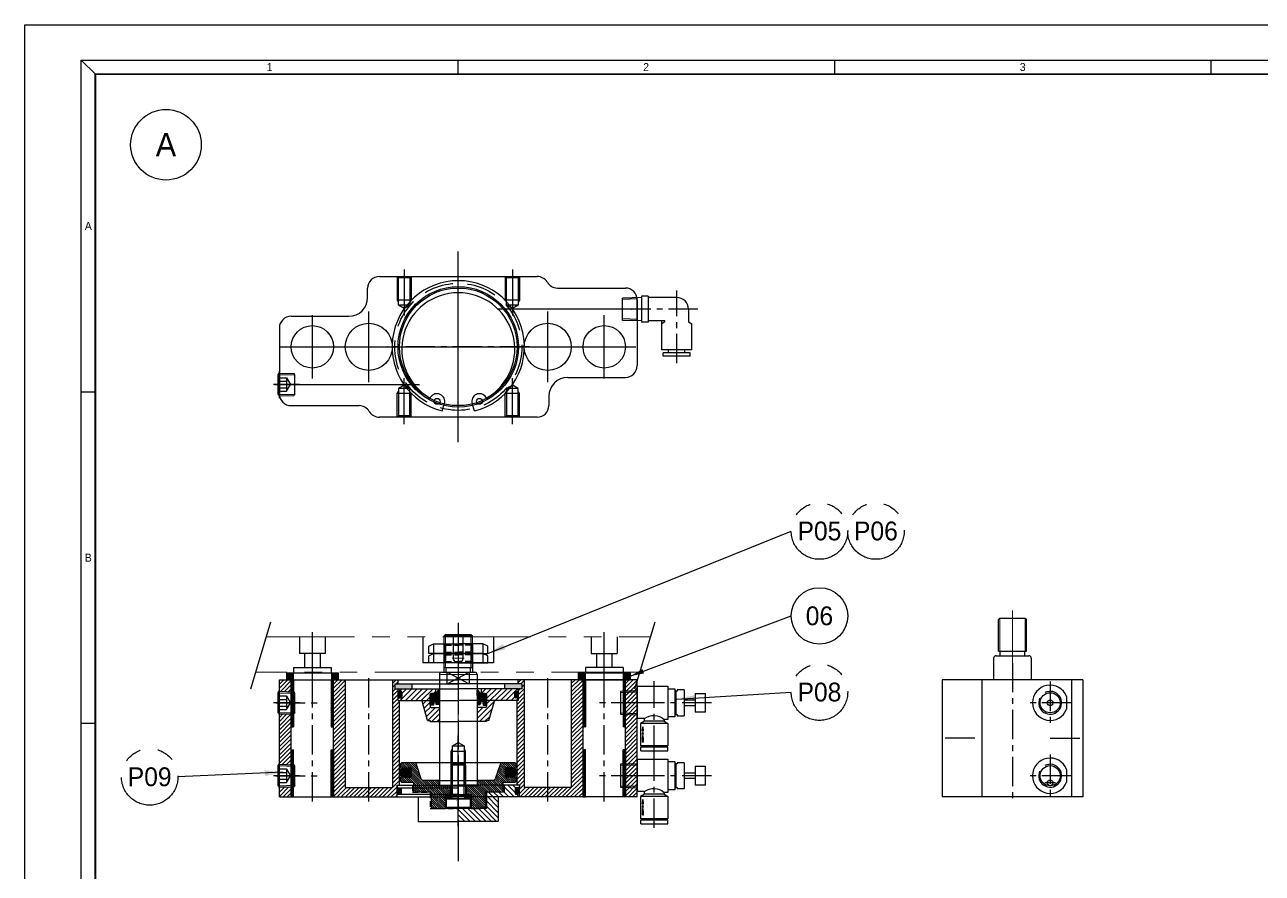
# Model space of a CAD drawing. Header units: inches. Extents: x 0 to 23821, y 0 to 11279.
# Drawn here: x 15860 to 16386, y 8863 to 9224 of the extents above; entities that cross this region are included whole.
import ezdxf
from ezdxf.enums import TextEntityAlignment as Align

# ---------------------------------------------------------------- set-up
doc = ezdxf.new("R2010")
doc.units = ezdxf.units.IN
doc.header["$LTSCALE"] = 10
doc.header["$MEASUREMENT"] = 0
for name, pattern in [('CENTER', [2, 1.25, -0.25, 0.25, -0.25]), ('DASHED', [0.75, 0.5, -0.25]), ('HIDDEN', [0.375, 0.25, -0.125]), ('PHANTOM', [2.5, 1.25, -0.25, 0.25, -0.25, 0.25, -0.25])]:
    doc.linetypes.add(name, pattern=pattern)
for name, color, linetype in [('11', 1, 'CENTER'), ('22', 2, 'HIDDEN'), ('44', 4, 'Continuous'), ('77', 40, 'HIDDEN'), ('CENTER LINE', 1, 'CENTER'), ('HIDDEN LINE', 4, 'HIDDEN'), ('PHANTOM LINE', 6, 'PHANTOM'), ('PhantomLine', 6, 'PHANTOM'), ('T', 3, 'Continuous'), ('THIN LINE', 3, 'Continuous')]:
    doc.layers.add(name, color=color, linetype=linetype)
doc.layers.add('33', color=3, linetype='PHANTOM', lineweight=9)
for name, color, linetype, lineweight, true_color in [('은선 (ISO)', 5, 'Continuous', 15, 0x0000ff), ('좁은 외형선(ISO)', 1, 'Continuous', 15, 0xff0000), ('중심 표식(ISO)', 1, 'Continuous', 9, 0xff0000), ('중심선(ISO)', 1, 'Continuous', 9, 0xff0000)]:
    doc.layers.add(name, color=color, linetype=linetype, lineweight=lineweight, true_color=true_color)
doc.styles.add('H', font='romans.shx', dxfattribs={"bigfont": 'whgtxt.shx'})
doc.styles.add('SCI', font='')
doc.styles.get("Standard").update_dxf_attribs({"font": 'arial.ttf'})
doc.styles.get('SCI').set_extended_font_data('Gulim')
doc.dimstyles.new('SCH', dxfattribs={"dimtxt": 2.5, "dimasz": 2, "dimexe": 1.25, "dimexo": 0.625, "dimtad": 1, "dimdec": 8, "dimtxsty": 'SCI', "dimcen": 2.5, "dimclrd": 4, "dimclre": 4, "dimclrt": 7, "dimadec": 8, "dimazin": 2, "dimtfac": 1, "dimtdec": 8, "dimtmove": 0, "dimatfit": 3, "dimfxl": 1, "dimarcsym": 0})
pattern_1 = [(45, (-232665.9833, -58998.5181), (-0.8838834765, 0.8838834765), [])]

# ---------------------------------------------------------------- blocks, each defined once
blk = doc.blocks.new('A$Cfc68a438')
at = {"color": 2}
for p, q in [((-408, 289.5), (-405, 286.5)), ((-328, 289.5), (-328, 286.5)), ((-248, 289.5), (-248, 286.5)), ((-168, 289.5), (-168, 286.5))]:
    blk.add_line(p, q, dxfattribs=at)
for p, q in [((-408, 219), (-405, 219)), ((-405, 148.5), (-408, 148.5))]:
    blk.add_line(p, q)
at = {"color": 1}
blk.add_lwpolyline([(-420, 297), (0, 297), (0, 0), (-420, 0)], close=True, dxfattribs=at)
at = {"color": 2}
blk.add_lwpolyline([(-408, 289.5), (-8, 289.5), (-8, 7.5), (-408, 7.5)], close=True, dxfattribs=at)
at = {"const_width": 0.4}
blk.add_lwpolyline([(-405, 286.5), (-11, 286.5), (-11, 10.5), (-405, 10.5)], close=True, dxfattribs=at)
at = {"color": 2, "char_height": 1.7, "attachment_point": 5, "style": 'SCI'}
for s, insert, width in [('1', (-368, 288), 80), ('2', (-288, 288), 80), ('3', (-208, 288), 80), ('A', (-406.5, 254.25), 3), ('B', (-406.5, 183.75), 3)]:
    blk.add_mtext(s, dxfattribs=dict(at, insert=insert, width=width))
blk = doc.blocks.new('MDTapSHM6 Dp10')
at = {"layer": 'CENTER LINE', "ltscale": 2.9336}
blk.add_line((-3, 0), (16.56, 0), dxfattribs=at)
at = {"layer": 'HIDDEN LINE', "ltscale": 5.867199}
for p, q in [((0, 3), (10, 3)), ((0.54, 2.46), (0, 3)), ((0.54, 2.46), (12.14, 2.46)), ((0.54, 2.46), (0.54, -2.46)), ((10, 3), (10.94, 2.46)), ((10, 3), (10, -3)), ((12.14, 2.46), (12.14, -2.46)), ((12.14, 2.46), (13.56, 0)), ((13.56, 0), (12.14, -2.46)), ((0, -3), (0.54, -2.46)), ((0, -3), (10, -3)), ((12.14, -2.46), (0.54, -2.46)), ((10, -3), (10.94, -2.46))]:
    blk.add_line(p, q, dxfattribs=at)
blk = doc.blocks.new('A$C7b5a8a9b')
for p, q in [((-33.5, 29.9), (33.5, 29.9)), ((-38.5, 21), (-38.5, 24.9)), ((42.1, 25), (71, 25)), ((76, 20), (76, -8)), ((-71, 13), (-46.5, 13)), ((-76, 8), (-76, -20)), ((46.5, -13), (71, -13)), ((38.5, -21), (38.5, -24.9)), ((-71, -25), (-42.1, -25)), ((33.5, -29.9), (-33.5, -29.9))]:
    blk.add_line(p, q)
for centre, radius in [((0, 0), 25.6), ((0, 0), 25), ((-62, 0), 9), ((-38, 0), 10), ((38, 0), 10), ((62, 0), 9)]:
    blk.add_circle(centre, radius)
for centre, radius, start, end in [((-33.5, 24.9), 5, 90, 180), ((33.5, 24.9), 5, 30.6638, 90), ((42.1, 30), 5, 210.6638, 270), ((71, 20), 5, 0, 90), ((-46.5, 21), 8, 270, 0), ((-71, 8), 5, 90, 180), ((71, -8), 5, 270, 0), ((46.5, -21), 8, 90, 180), ((-71, -20), 5, 180, 270), ((-42.1, -30), 5, 30.6638, 90), ((33.5, -24.9), 5, 270, 0), ((-33.5, -24.9), 5, 210.6638, 270)]:
    blk.add_arc(centre, radius, start, end)
at = {"layer": 'CENTER LINE', "ltscale": 12.15}
for p, q in [((0, -40.5), (0, 40.5)), ((-40.5, 0), (40.5, 0))]:
    blk.add_line(p, q, dxfattribs=at)
at = {"layer": 'CENTER LINE', "ltscale": 5}
for p, q in [((78, 16), (16.52, 16)), ((-78, -16), (-16.52, -16))]:
    blk.add_line(p, q, dxfattribs=at)
at = {"layer": 'CENTER LINE', "ltscale": 4.05}
for p, q in [((-62, -13.5), (-62, 13.5)), ((62, -13.5), (62, 13.5)), ((-75.5, 0), (-48.5, 0)), ((48.5, 0), (75.5, 0))]:
    blk.add_line(p, q, dxfattribs=at)
at = {"layer": 'CENTER LINE', "ltscale": 4.5}
for p, q in [((-38, -15), (-38, 15)), ((38, -15), (38, 15)), ((-53, 0), (-23, 0)), ((23, 0), (53, 0))]:
    blk.add_line(p, q, dxfattribs=at)
at = {"layer": 'HIDDEN LINE', "ltscale": 5}
blk.add_circle((0, 0), 27, dxfattribs=at)
at = {"rotation": 270}
for p in [(-23, 29.9), (23, 29.9)]:
    blk.add_blockref('MDTapSHM6 Dp10', p, dxfattribs=at)
at = {"xscale": -1, "rotation": 270}
for p in [(-23, -29.9), (23, -29.9)]:
    blk.add_blockref('MDTapSHM6 Dp10', p, dxfattribs=at)
blk = doc.blocks.new('KQ2L06-01S_KQL06-01S_F')
at = {"color": 7, "linetype": 'Continuous'}
for p, q in [((0, 24.1), (5.39, 24.1)), ((5.39, 24.1), (6.2, 25.5)), ((17.3, 25.5), (6.2, 25.5)), ((17.3, 25.5), (17.3, 12.7)), ((18.5, 22.6), (17.3, 22.6)), ((20, 24.85), (18.5, 24.85)), ((18.5, 24.85), (18.5, 13.35)), ((20, 24.85), (20, 13.35)), ((-5, 19.1), (-5, 6.9)), ((5.39, 14.1), (5, 14.1)), ((5, 14.1), (5, 6.9)), ((17.3, 12.7), (5, 12.7)), ((5.39, 14.1), (6.2, 12.7)), ((18.5, 15.6), (17.3, 15.6)), ((20, 13.35), (18.5, 13.35)), ((-5.5, 6.9), (5.5, 6.9)), ((-5.5, 6.9), (-5.5, 4.1)), ((5.5, 6.9), (5.5, 4.1)), ((-5.5, 4.1), (5.5, 4.1)), ((-4.99, 4.1), (-4.74, -3.9)), ((4.93, 2.27), (-4.93, 2.27)), ((4.99, 4.1), (4.74, -3.9)), ((4.74, -3.9), (-4.74, -3.9))]:
    blk.add_line(p, q, dxfattribs=at)
blk.add_arc((0, 19.1), 5, 90, 180, dxfattribs=at)
blk.add_point((0, 0))
at = {"layer": '11'}
for p, q in [((0, 28.1), (0, -6.9)), ((23, 19.1), (-8, 19.1))]:
    blk.add_line(p, q, dxfattribs=at)
at = {"layer": 'T', "linetype": 'Continuous'}
for p, q in [((-4.35, 2.27), (-4.16, -3.9)), ((4.35, 2.27), (4.16, -3.9))]:
    blk.add_line(p, q, dxfattribs=at)
blk = doc.blocks.new('A$C15CE7188')
at = {"color": 7, "linetype": 'Continuous'}
for p, q in [((-7, 4.3), (-6.7, 4.87)), ((-7, -4.3), (-7, 4.3)), ((-6.7, 4.87), (-0.31, 4.67)), ((0, 4.08), (-0.31, 4.67)), ((0, -4.08), (0, 4.08)), ((-7, -4.3), (-6.7, -4.87)), ((-6.7, -4.87), (-0.31, -4.67)), ((0, -4.08), (-0.31, -4.67))]:
    blk.add_line(p, q, dxfattribs=at)
at = {"color": 3, "linetype": 'Continuous'}
for p, q in [((-7, 4.3), (0, 4.08)), ((-7, -4.3), (0, -4.08))]:
    blk.add_line(p, q, dxfattribs=at)
at = {"layer": '11', "linetype": 'CENTER'}
for p, q in [((-6.55, -5.86), (-6.55, 5.86)), ((2, 0), (-9, 0))]:
    blk.add_line(p, q, dxfattribs=at)
at = {"layer": '22', "linetype": 'DASHED'}
for p, q in [((-7, 2.89), (-3.5, 2.89)), ((-7, 1.44), (-3.5, 1.44)), ((-3.5, 2.89), (-1.83, 0)), ((-3.5, 2.89), (-3.5, -2.89)), ((-3.5, -2.89), (-1.83, 0)), ((-7, -1.44), (-3.5, -1.44)), ((-7, -2.89), (-3.5, -2.89))]:
    blk.add_line(p, q, dxfattribs=at)
blk = doc.blocks.new('A$C211449E8')
at = {"layer": 'CENTER LINE'}
for p, q in [((0, -30.09), (0, 30.11)), ((30.1, 0), (-30.1, 0))]:
    blk.add_line(p, q, dxfattribs=at)
at = {"layer": 'THIN LINE'}
for p, q in [((-6.88, -27.24), (-5.9, -24.14)), ((6.88, -27.24), (5.9, -24.14))]:
    blk.add_line(p, q, dxfattribs=at)
for centre in [(-9, -23.16), (9, -23.16)]:
    blk.add_circle(centre, 1.25, dxfattribs=at)
for centre, radius, start, end in [((0, 0.01), 28.1, 284.1777, 255.8223), ((0, -1.01), 24.01, 301.1321, 238.8679), ((-9, -23.16), 3.25, 342.4418, 147.3215), ((9, -23.16), 3.25, 32.6785, 197.5582), ((-12.16, -21.13), 0.5, 238.8679, 327.3215), ((12.16, -21.13), 0.5, 212.6785, 301.1321)]:
    blk.add_arc(centre, radius, start, end, dxfattribs=at)
blk = doc.blocks.new('A$C316bf566')
at = {"layer": 'CENTER LINE'}
blk.add_line((-77.5, -16), (-60, -16), dxfattribs=at)
for name, p in [('A$C7b5a8a9b', (0, 0)), ('A$C15CE7188', (-69.45, -16))]:
    blk.add_blockref(name, p)
at = {"rotation": 270}
blk.add_blockref('KQ2L06-01S_KQL06-01S_F', (73.73, 16), dxfattribs=at)
blk.add_blockref('KQ2L06-01S_KQL06-01S_F', (73.73, 16), dxfattribs=at)
at = {"layer": 'THIN LINE'}
blk.add_blockref('A$C211449E8', (0, 0), dxfattribs=at)
blk = doc.blocks.new('A$C23AA0C52')
h = blk.add_hatch()
h.set_pattern_fill('ANSI31', color=30, angle=90)
h.set_pattern_definition([(135, (59593.69824, -232627.32468), (-0.08838834765, -0.08838834765), [])])
h.paths.add_polyline_path([(1.5, -8.1), (1.5, -11), (4.5, -11), (4.5, -8.1)])
h.paths.add_polyline_path([(1.5, 11), (1.5, 8.1), (4.5, 8.1), (4.5, 11)])
for p, q in [((1.5, -11), (1.5, 11)), ((1.5, 11), (4.5, 11)), ((4.5, -11), (4.5, 11)), ((1.5, 8.1), (4.5, 8.1)), ((1.5, -8.1), (4.5, -8.1)), ((1.5, -11), (4.5, -11))]:
    blk.add_line(p, q)
at = {"layer": 'CENTER LINE'}
blk.add_line((6, 0), (0, 0), dxfattribs=at)
blk = doc.blocks.new('A$C02cbf50e')
for p, q in [((-5.4, 16), (-6, 15.4)), ((-5.4, 16), (5.4, 16)), ((5.4, 16), (6, 15.4)), ((-6, 2), (-6, 15.4)), ((6, 2), (6, 15.4)), ((-7, 0), (7, 0)), ((-6, 2), (6, 2)), ((-5.2, 0), (-5.2, 2)), ((5.2, 0), (5.2, 2)), ((-8, -1), (-8, -10.2)), ((8, -1), (8, -10.2))]:
    blk.add_line(p, q)
for centre, start, end in [((-7, -1), 90, 180), ((7, -1), 0, 90)]:
    blk.add_arc(centre, 1, start, end)
at = {"layer": '좁은 외형선(ISO)'}
for p, q in [((-5.4, 16), (-5.4, 2)), ((5.4, 2), (5.4, 16))]:
    blk.add_line(p, q, dxfattribs=at)
at = {"layer": '중심 표식(ISO)', "linetype": 'Continuous'}
blk.add_line((0, 6.5), (0, 5.5), dxfattribs=at)
at = {"layer": '중심선(ISO)', "linetype": 'Continuous'}
blk.add_line((0, 19.18), (0, -10.2), dxfattribs=at)
blk = doc.blocks.new('A$C41DE7999')
at = {"layer": 'PhantomLine', "ltscale": 3}
for p, q in [((-79.74, 6.22), (-88.31, -22.26)), ((-0.01, 6), (-0.01, -17)), ((83.48, 6.22), (74.91, -22.26)), ((-67.51, 0), (-67.51, -7)), ((-62.01, -14), (-62.01, 2)), ((-56.51, 0), (-56.51, -7)), ((-15.01, 0), (-15.01, -11)), ((14.99, 0), (14.99, -11)), ((56.49, 0), (56.49, -7)), ((61.99, -14), (61.99, 2)), ((67.49, 0), (67.49, -7)), ((-56.51, -7), (-67.51, -7)), ((-65.31, -7), (-65.31, -13)), ((-58.71, -7), (-58.71, -13)), ((56.49, -7), (67.49, -7)), ((58.69, -7), (58.69, -13)), ((65.29, -7), (65.29, -13)), ((-70.01, -13), (-54.01, -13)), ((-70.01, -13), (-70.01, -15)), ((-54.01, -13), (-54.01, -15)), ((14.99, -11), (-15.01, -11)), ((-6.11, -11), (-6.11, -15)), ((6.09, -11), (6.09, -15)), ((69.99, -13), (53.99, -13)), ((53.99, -13), (53.99, -15)), ((69.99, -13), (69.99, -15))]:
    blk.add_line(p, q, dxfattribs=at)
at = {"layer": 'PhantomLine', "lineweight": 5, "ltscale": 3}
for points in [[(-81.61, 0), (81.61, 0)], [(77.1, -15), (-86.13, -15)]]:
    blk.add_lwpolyline(points, dxfattribs=at)
blk = doc.blocks.new('A$C21B97C16')
h = blk.add_hatch()
h.set_pattern_fill('ANSI31', color=30)
h.set_pattern_definition([(45, (-232314.66971, -59213.12488), (-0.08838834765, 0.08838834765), [])])
h.paths.add_polyline_path([(1, 20), (0, 20), (0, 9), (1, 9)])
h.paths.add_polyline_path([(1, 9), (0, 9), (0, 0), (1, 0)])
h.paths.add_polyline_path([(18, 20), (17, 20), (17, 0), (18, 0)])
at = {"layer": '44'}
for p, q in [((0, 20), (1, 20)), ((0, 20), (0, 0)), ((1, 0), (1, 20)), ((17, 20), (18, 20)), ((17, 0), (17, 20)), ((18, 20), (18, 0)), ((0, 0), (1, 0)), ((18, 0), (17, 0))]:
    blk.add_line(p, q, dxfattribs=at)
blk = doc.blocks.new('A$C6FA71A1C')
at = {"layer": 'THIN LINE'}
h = blk.add_hatch(dxfattribs=at)
h.set_pattern_fill('ANSI31', color=60, scale=10, style=0)
h.set_pattern_definition(pattern_1)
h.paths.add_polyline_path([(-71, 44.8), (-76, 44.8), (-76, 39.864), (-71, 39.70775)])
h.paths.add_polyline_path([(-71, 30.29225), (-76, 30.136), (-76, 8.864), (-71, 8.70775), (-71, 15)])
h.paths.add_polyline_path([(-71, -0.70775), (-76, -0.864), (-76, -1.864), (-76, -5), (-71, -5)])
h.paths.add_polyline_path([(-38, -1), (-47.75, -1), (-48, -1), (-48, 44.8), (-53, 44.8), (-53, 24.8), (-53, -5), (-38, -5)])
h.paths.add_polyline_path([(-26, 0), (-25, 0), (-25, 36), (-25.6, 36), (-25.6, 41), (-27, 41), (-27, 42.99996), (-27, 43), (-25.5, 43), (-25.5, 44.8), (-28, 44.8), (-28, -1), (-38, -1), (-38, -1.5), (-38, -1.92483), (-38, -5), (-26, -5)])
h = blk.add_hatch(dxfattribs=at)
h.set_pattern_fill('ANSI31', color=60, scale=10, style=0)
h.set_pattern_definition(pattern_1)
h.paths.add_polyline_path([(48, 44.8), (53, 44.8), (53, -5), (35, -5), (35, -1), (48, -1)])
h.paths.add_polyline_path([(71, 44.8), (76, 44.8), (76, -5), (71, -5)])
h.paths.add_polyline_path([(25, 36), (25.5, 36), (25.5, 41), (27, 41), (27, 43), (25.5, 43), (25.5, 44.8), (28, 44.8), (28, -1), (35, -1), (35, -5), (26, -5), (26, 0), (25, 0)])
for p, q in [((-76, 44.8), (0, 44.8)), ((-76, -5), (-76, 44.8)), ((-71, -5), (-71, 44.8)), ((-53, -5), (-53, 44.8)), ((-48, 44.8), (-48, -1)), ((-28, 44.8), (-28, -1)), ((-27, 43), (0, 43)), ((-27, 43), (-27, 41)), ((-25.5, 43), (-25.5, 44.8)), ((76, 44.8), (0, 44.8)), ((27, 43), (0, 43)), ((25.5, 43), (25.5, 44.8)), ((27, 43), (27, 41)), ((28, 44.8), (28, -1)), ((48, 44.8), (48, -1)), ((53, -5), (53, 44.8)), ((71, -5), (71, 44.8)), ((76, -5), (76, 44.8)), ((-27, 41), (0, 41)), ((-25.6, 36), (-25.6, 41)), ((27, 41), (0, 41)), ((25.6, 36), (25.6, 41)), ((-25.6, 36), (0, 36)), ((-25, 0), (-25, 36)), ((25.6, 36), (0, 36)), ((25, 0), (25, 36)), ((-26, 0), (0, 0)), ((-26, -5), (-26, 0)), ((26, 0), (0, 0)), ((26, -5), (26, 0)), ((-76, -5), (0, -5)), ((-48, -1), (-28, -1)), ((76, -5), (0, -5)), ((48, -1), (28, -1))]:
    blk.add_line(p, q)
at = {"layer": 'CENTER LINE'}
for p, q in [((0, 47.8), (0, -8)), ((0, 47.8), (0, -8)), ((-62, -7), (-62, 46.3)), ((-38, -7), (-38, 46.3)), ((38, -7), (38, 46.3)), ((62, -7), (62, 46.3)), ((-77.5, 35), (-60, 35)), ((77.5, 35), (60, 35)), ((-77.5, 4), (-60, 4)), ((77.5, 4), (60, 4))]:
    blk.add_line(p, q, dxfattribs=at)
for p in [(-69.45, 35), (-69.45, 4)]:
    blk.add_blockref('A$C15CE7188', p)
at = {"layer": 'THIN LINE', "xscale": -1, "rotation": 180}
blk.add_blockref('A$C21B97C16', (-71, 44.8), dxfattribs=at)
at = {"layer": 'THIN LINE', "rotation": 180}
blk.add_blockref('A$C21B97C16', (71, 44.8), dxfattribs=at)
at = {"layer": 'THIN LINE'}
blk.add_blockref('A$C21B97C16', (-71, -5), dxfattribs=at)
at = {"layer": 'THIN LINE', "xscale": -1}
blk.add_blockref('A$C21B97C16', (71, -5), dxfattribs=at)
blk = doc.blocks.new('A$C10B85BA4')
at = {"layer": 'THIN LINE'}
blk.add_hatch(color=256, dxfattribs=at).paths.add_polyline_path([(-11.91, 0), (-11.91, 2), (-19.24, 2), (-19.24, 0)])
at = {"color": 7, "linetype": 'Continuous'}
for p, q in [((-19.24, 2), (0, 2)), ((-19.24, 2), (-19.24, 0)), ((-19.24, 0), (0, 0))]:
    blk.add_line(p, q, dxfattribs=at)
at = {"color": 3, "linetype": 'DASHED'}
blk.add_line((-11.91, 2), (-11.91, 0), dxfattribs=at)
at = {"layer": 'THIN LINE'}
blk.add_line((-11.91, 2), (-11.91, 0), dxfattribs=at)
blk = doc.blocks.new('A$C268A3F26')
at = {"layer": 'THIN LINE'}
blk.add_hatch(color=256, dxfattribs=at).paths.add_polyline_path([(0, 0.87, 0.37096), (-1.5, 0.87), (-1.5, -0.87, 0.37096), (0, -0.87)])
for p, q in [((-1.5, 0.87), (-1.5, -0.87)), ((0, 0.87), (0, -0.87))]:
    blk.add_line(p, q, dxfattribs=at)
for start, end in [(49.2943, 130.7057), (229.2943, 310.7057)]:
    blk.add_arc((-0.75, 0), 1.15, start, end, dxfattribs=at)
blk = doc.blocks.new('A$C6FC21D95')
at = {"layer": 'THIN LINE'}
blk.add_hatch(color=256, dxfattribs=at).paths.add_polyline_path([(-3.32, 1.24), (-5, 0.92), (-5, -0.5), (-0.5, -0.5, 0.414214), (0, 0), (0, 2.08), (1.4, 3.07), (1.4, 3.5), (-0.96, 3.5), (-0.96, 3.08), (-2.93, 3.08), (-3.97, 3.5), (-4.75, 3.5), (-4.75, 2.18), (-3.29, 1.75, -0.788758)])
for p, q in [((-3.32, 1.24), (-5, 0.92)), ((-5, 0.92), (-5, -0.5)), ((-4.75, 3.5), (-4.75, 2.18)), ((-3.97, 3.5), (-4.75, 3.5)), ((-3.29, 1.75), (-4.75, 2.18)), ((-2.93, 3.08), (-3.97, 3.5)), ((-0.96, 3.08), (-2.93, 3.08)), ((-0.96, 3.5), (1.4, 3.5)), ((-0.96, 3.5), (-0.96, 3.08)), ((0, 2.08), (1.4, 3.07)), ((0, 2.08), (0, 0)), ((1.4, 3.5), (1.4, 3.07)), ((-5, -0.5), (-0.5, -0.5))]:
    blk.add_line(p, q, dxfattribs=at)
for centre, radius, start, end in [((-3.37, 1.5), 0.266, 280.7708, 73.8303), ((-0.5, 0), 0.5, 270, 0)]:
    blk.add_arc(centre, radius, start, end, dxfattribs=at)
blk = doc.blocks.new('A$C0103d36f')
h = blk.add_hatch()
h.set_pattern_fill('ANSI31', color=2, scale=0.5)
h.set_pattern_definition([(45, (-1745.3104, -2719.5731), (-1.122532, 1.122532), [])])
h.paths.add_polyline_path([(-12, -2.5, -0.414214), (-11.5, -2), (-10.3, -2, 0.414214), (-9.7, -1.4), (-9.7, 0), (-25.5, 0), (-25.5, -0.88, 0.39896), (-25.31, -1.08), (-24.28, -1.14, -0.39896), (-24, -1.43), (-24, -3.57, -0.39896), (-24.28, -3.86), (-25.31, -3.92, 0.39896), (-25.5, -4.12), (-25.5, -5), (-15.81, -5, -0.334595), (-15.33, -5.36), (-13, -13.5), (-12, -13.5), (-12, -14), (-8.3, -14, 0.414214), (-8, -13.7), (-8, -8.3, 0.414214), (-8.3, -8), (-11.5, -8, -0.414214), (-12, -7.5)])
h.paths.add_polyline_path([(15.81, -5), (25.5, -5), (25.5, -4.12, 0.39896), (25.31, -3.92), (24.28, -3.86, -0.39896), (24, -3.57), (24, -1.43, -0.39896), (24.28, -1.14), (25.31, -1.08, 0.39896), (25.5, -0.88), (25.5, 0), (9.7, 0), (9.7, -1.4, 0.414214), (10.3, -2), (11.5, -2, -0.414214), (12, -2.5), (12, -7.5, -0.414214), (11.5, -8), (8.3, -8, 0.414214), (8, -8.3), (8, -13.7, 0.414214), (8.3, -14), (12, -14), (12, -13.5), (13, -13.5), (15.33, -5.36, -0.334595)])
for p, q in [((-25.5, 0), (0, 0)), ((-9.7, 0), (-9.7, -1.4)), ((25.5, 0), (0, 0)), ((9.7, 0), (9.7, -1.4)), ((-25.5, -5), (-15.81, -5)), ((-12, -2.5), (-12, -7.5)), ((-11.5, -2), (-10.3, -2)), ((11.5, -2), (10.3, -2)), ((12, -2.5), (12, -7.5)), ((25.5, -5), (15.81, -5)), ((-13, -13.5), (-15.33, -5.36)), ((-11.5, -8), (-8.3, -8)), ((-8, -8.3), (-8, -13.7)), ((8, -8.3), (8, -13.7)), ((11.5, -8), (8.3, -8)), ((13, -13.5), (15.33, -5.36)), ((-13, -13.5), (-12, -13.5)), ((-12, -13.5), (-12, -14)), ((-12, -14), (0, -14)), ((12, -14), (0, -14)), ((13, -13.5), (12, -13.5)), ((12, -13.5), (12, -14)), ((12, -13.5), (12, -14))]:
    blk.add_line(p, q)
at = {"color": 7}
for p, q in [((-25.5, -0.88), (-25.5, 0)), ((25.5, -0.88), (25.5, 0)), ((-25.5, -5), (-25.5, -4.12)), ((-24.28, -1.14), (-25.31, -1.08)), ((-25.31, -3.92), (-24.28, -3.86)), ((-24, -1.15), (-24.1, -1.14)), ((-24, -1.25), (-24, -1.15)), ((-24, -3.57), (-24, -1.43)), ((24, -3.57), (24, -1.43)), ((24.28, -1.14), (25.31, -1.08)), ((25.31, -3.92), (24.28, -3.86)), ((25.5, -5), (25.5, -4.12))]:
    blk.add_line(p, q, dxfattribs=at)
for centre, radius, start, end in [((-25.3, -0.88), 0.2, 180, 267), ((-25.3, -4.12), 0.2, 93, 180), ((-24.3, -1.43), 0.3, 0, 87), ((-24.3, -3.57), 0.3, 273, 0), ((24.3, -1.43), 0.3, 93, 180), ((24.3, -3.57), 0.3, 180, 267), ((25.3, -0.88), 0.2, 273, 0), ((25.3, -4.12), 0.2, 0, 87)]:
    blk.add_arc(centre, radius, start, end, dxfattribs=at)
for centre, radius, start, end in [((-15.81, -5.5), 0.5, 16, 90), ((-11.5, -2.5), 0.5, 90, 180), ((-10.3, -1.4), 0.6, 270, 0), ((10.3, -1.4), 0.6, 180, 270), ((11.5, -2.5), 0.5, 0, 90), ((15.81, -5.5), 0.5, 90, 164), ((-11.5, -7.5), 0.5, 180, 270), ((-8.3, -8.3), 0.3, 0, 90), ((8.3, -8.3), 0.3, 90, 180), ((11.5, -7.5), 0.5, 270, 0), ((-8.3, -13.7), 0.3, 270, 0), ((8.3, -13.7), 0.3, 180, 270)]:
    blk.add_arc(centre, radius, start, end)
at = {"layer": 'CENTER LINE'}
blk.add_line((0, 1.5), (0, -15.5), dxfattribs=at)
blk = doc.blocks.new('A$Cf395cb6d')
blk.add_blockref('A$C0103d36f', (0, 8))
at = {"layer": 'THIN LINE'}
for name, p in [('A$C10B85BA4', (-7.76, 8)), ('A$C268A3F26', (-24, 5.5))]:
    blk.add_blockref(name, p, dxfattribs=at)
at = {"layer": 'THIN LINE', "xscale": -1, "rotation": 270}
blk.add_blockref('A$C6FC21D95', (-11.5, 6), dxfattribs=at)
at = {"layer": 'THIN LINE', "xscale": -1}
for name, p in [('A$C10B85BA4', (7.76, 8)), ('A$C268A3F26', (24, 5.5))]:
    blk.add_blockref(name, p, dxfattribs=at)
at = {"layer": 'THIN LINE', "rotation": 90}
blk.add_blockref('A$C6FC21D95', (11.5, 6), dxfattribs=at)
blk = doc.blocks.new('A$C24AB0AE7')
at = {"layer": '33'}
h = blk.add_hatch(dxfattribs=at)
h.set_pattern_fill('ANSI31', color=256, scale=0.5, style=0)
h.set_pattern_definition([(45, (-1694.0496, -484.75), (-1.122532, 1.122532), [])])
h.paths.add_polyline_path([(7.75, 17), (-2.75, 17), (-2.75, 25.5), (-3.63, 25.5, 0.39896), (-3.83, 25.31), (-3.89, 24.28, -0.39896), (-4.18, 24), (-6.32, 24, -0.39896), (-6.61, 24.28), (-6.67, 25.31, 0.39896), (-6.87, 25.5), (-7.75, 25.5), (-7.75, 19.5), (-4.75, 19.5), (-4.75, 12), (2.25, 12), (2.25, 0), (7.75, 0)])
for p, q in [((-7.75, 26), (-7.75, 0)), ((-7.75, 26), (-6.88, 26)), ((-6.68, 25.81), (-6.61, 24.53)), ((-6.6, 24.3), (-6.6, 24.25)), ((-6.56, 24.25), (-6.6, 24.25)), ((-4.18, 24.25), (-6.32, 24.25)), ((-3.9, 24.25), (-3.93, 24.25)), ((-3.9, 24.31), (-3.9, 24.25)), ((-3.82, 25.81), (-3.89, 24.53)), ((-2.75, 26), (-3.62, 26)), ((-2.75, 26), (-2.75, 17)), ((-7.75, 19.5), (-4.75, 19.5)), ((-4.75, 19.5), (-4.75, 12)), ((-2.75, 17), (7.75, 17)), ((7.75, 17), (7.75, 0)), ((-4.75, 12), (2.25, 12)), ((2.25, 12), (2.25, 0)), ((-7.75, -26), (-7.75, 0)), ((-6.6, -24.25), (-6.6, 0)), ((-3.9, -24.25), (-3.9, 0)), ((-2.75, -26), (-2.75, 0)), ((7.75, -17), (7.75, 0)), ((-2.75, -17), (7.75, -17)), ((-7.75, -26), (-6.87, -26)), ((-6.68, -25.81), (-6.61, -24.53)), ((-6.56, -24.25), (-6.6, -24.25)), ((-6.6, -24.3), (-6.6, -24.25)), ((-4.18, -24.25), (-6.32, -24.25)), ((-3.9, -24.25), (-3.93, -24.25)), ((-3.9, -24.31), (-3.9, -24.25)), ((-3.82, -25.81), (-3.89, -24.53)), ((-2.75, -26), (-3.63, -26))]:
    blk.add_line(p, q)
for centre, radius, start, end in [((-6.88, 25.8), 0.2, 3, 90), ((-6.32, 24.55), 0.3, 183, 270), ((-4.18, 24.55), 0.3, 270, 357), ((-3.62, 25.8), 0.2, 90, 177), ((-6.88, -25.8), 0.2, 270, 357), ((-6.32, -24.55), 0.3, 90, 177), ((-4.18, -24.55), 0.3, 3, 90), ((-3.62, -25.8), 0.2, 183, 270)]:
    blk.add_arc(centre, radius, start, end)
at = {"layer": '11'}
blk.add_line((9.75, 0), (-9.75, 0), dxfattribs=at)
at = {"layer": '22'}
for p, q in [((2.25, -12), (2.25, 0)), ((-4.75, -12), (2.25, -12)), ((-4.75, -19.5), (-4.75, -12)), ((-7.75, -19.5), (-4.75, -19.5))]:
    blk.add_line(p, q, dxfattribs=at)
blk = doc.blocks.new('A$Cca70d1af')
at = {"rotation": 270}
blk.add_blockref('A$C24AB0AE7', (0, -2.75), dxfattribs=at)
at = {"layer": 'THIN LINE'}
blk.add_blockref('A$C268A3F26', (-24.25, 2.5), dxfattribs=at)
at = {"layer": 'THIN LINE', "xscale": -1}
blk.add_blockref('A$C268A3F26', (24.25, 2.5), dxfattribs=at)
blk = doc.blocks.new('AS2211F-01-06KN_AS2201F-01-06S_F')
for p, q in [((-4, 32.1), (4, 32.1)), ((-4, 32.1), (-4, 27.6)), ((4, 27.6), (4, 32.1)), ((4, 27.6), (-4, 27.6)), ((-1.25, 27.6), (-1.25, 23)), ((1.25, 23), (1.25, 27.6)), ((5.5, 23), (-5.5, 23)), ((-5.5, 20), (-5.5, 23)), ((5.5, 23), (5.5, 20)), ((-20.4, 4.6001), (-20.4, 16)), ((-20.4, 16), (-18.9, 16)), ((-18.9, 16), (-18.9, 4.6001)), ((-18.3, 16.1), (-18.3, 4.5)), ((-8.8, 16.1), (-18.3, 16.1)), ((-8.8, 16.1), (-8.8, 4.5001)), ((-7.876, 14.5001), (-8.8, 16.1)), ((7.1, 15.995), (-7.1, 15.995)), ((-7.1, 15.995), (-7.1, 14.5)), ((6, 18.995), (-6, 18.995)), ((-6, 18.995), (-6, 15.995)), ((-5, 20), (-5.5, 20)), ((-5, 18.995), (-5, 20)), ((5, 19.5), (-5, 19.5)), ((5, 20), (5, 18.995)), ((5.5, 20), (5, 20)), ((6, 15.995), (6, 18.995)), ((7.1, 2.9998), (7.1, 15.995)), ((-18.9, 13.7981), (-18.3, 13.7981)), ((-7.876, 14.5001), (-7.876, 6.1001)), ((-7.1, 14.5), (-7.876, 14.5)), ((-18.9, 6.802), (-18.3, 6.802)), ((-7.876, 6.1001), (-8.8, 4.5001)), ((-7.876, 6.1001), (-6.75, 6.1001)), ((-6.75, 6.1001), (-6.75, 2.9998)), ((-20.4, 4.6001), (-18.9, 4.6001)), ((-8.8, 4.5), (-18.3, 4.5)), ((7.1, 2.9998), (-6.75, 2.9998)), ((-4.864, -4.0002), (-5.082, 2.9998)), ((5.083, 2.9997), (4.864, -4.0003)), ((4.864, -4.0002), (-4.864, -4.0002))]:
    blk.add_line(p, q)
blk.add_arc((-11.882, 10.0926), 6.5036, 322.129, 42.6633)
blk.add_point((0, 0))
at = {"layer": '11'}
for p, q in [((0, 34.634), (0, -5.4941)), ((-22.193, 10.3), (9.168, 10.3))]:
    blk.add_line(p, q, dxfattribs=at)
at = {"layer": 'T'}
for p, q in [((-4.283, -4.0002), (-4.501, 2.9998)), ((4.502, 2.9997), (4.283, -4.0003))]:
    blk.add_line(p, q, dxfattribs=at)
blk = doc.blocks.new('A$C6C85299C')
at = {"xscale": -1, "rotation": 270}
blk.add_blockref('AS2211F-01-06KN_AS2201F-01-06S_F', (-3, 0), dxfattribs=at)
blk.add_blockref('AS2211F-01-06KN_AS2201F-01-06S_F', (-3, 0), dxfattribs=at)
at = {"color": 4, "style": 'H'}
blk.add_text('AS2201F-01-06KN', height=0.5, rotation=90, dxfattribs=at).set_placement((2.67, -13.54), align=Align.CENTER)
blk = doc.blocks.new('A$C45611588')
for p, q in [((10.5, 10), (0, 10)), ((10.5, 6), (0, 6)), ((0, 6), (12.5, 6)), ((12.5, 9), (10.5, 10)), ((10.5, 10), (10.5, 6)), ((12.5, 5), (10.5, 6)), ((10.5, 6), (10.5, 2)), ((12.5, 6), (12.5, 9)), ((0, 2), (12.5, 2)), ((12.5, 2), (12.5, 5))]:
    blk.add_line(p, q)
at = {"layer": '11'}
for p, q in [((0, 12), (0, 4)), ((0, 8), (0, 0))]:
    blk.add_line(p, q, dxfattribs=at)
at = {"layer": '77'}
for p, q in [((5.37, 9.44), (0, 9.44)), ((5.37, 6.56), (0, 6.56)), ((5.37, 5.44), (0, 5.44)), ((6, 10), (5.37, 9.44)), ((5.37, 9.44), (5.37, 6.56)), ((6, 6), (5.37, 6.56)), ((6, 6), (5.37, 5.44)), ((5.37, 5.44), (5.37, 2.56)), ((5.37, 2.56), (0, 2.56)), ((6, 2), (5.37, 2.56))]:
    blk.add_line(p, q, dxfattribs=at)
at = {"layer": 'T'}
for p, q in [((6, 10), (6, 6)), ((6, 6), (6, 2))]:
    blk.add_line(p, q, dxfattribs=at)
blk = doc.blocks.new('A$C17a7aba7')
h = blk.add_hatch()
h.set_pattern_fill('ANSI31', color=3, scale=0.2)
h.set_pattern_definition([(45, (-3968.1612, -2607.027), (-0.44901281, 0.44901281), [])])
h.paths.add_polyline_path([(6.82, 17.77, 0.322823), (7.5, 18.72), (7.5, 23.75, 0.414214), (6.5, 24.75), (5.65, 24.75, 0.414214), (5.35, 24.45), (5.35, 20.5, -0.414214), (4.85, 20), (1.85, 20, -0.414214), (1.35, 20.5), (1.35, 24.45, 0.414214), (1.05, 24.75), (0.2, 24.75, 0.414214), (-0.8, 23.75), (-0.8, 19), (-4.8, 19), (-4.8, 11.5), (-11.6, 11.5), (-11.6, 9.5), (-12, 9.5), (-12, 5.5), (-6, 5.5), (-6, 3.3), (-2.5, 3.3), (-2.5, 8), (0, 8), (0, 14.78), (0, 15.5), (0.68, 15.73)])
h.paths.add_polyline_path([(-2.5, -3.3), (-6, -3.3), (-6, -5.5), (-12, -5.5), (-12, -9.5), (-11.6, -9.5), (-11.6, -11.5), (-4.8, -11.5), (-4.8, -19), (-0.8, -19), (-0.8, -23.75, 0.414214), (0.2, -24.75), (1.05, -24.75, 0.414214), (1.35, -24.45), (1.35, -20.5, -0.414214), (1.85, -20), (4.85, -20, -0.414214), (5.35, -20.5), (5.35, -24.45, 0.414214), (5.65, -24.75), (6.5, -24.75, 0.414214), (7.5, -23.75), (7.5, -18.72, 0.322823), (6.82, -17.77), (0.68, -15.73), (0, -15.5), (0, -14.78), (0, -8), (-2.5, -8)])
for p, q in [((-0.8, 23.75), (-0.8, 19)), ((1.05, 24.75), (0.2, 24.75)), ((1.35, 20.5), (1.35, 24.45)), ((5.35, 24.45), (5.35, 20.5)), ((6.5, 24.75), (5.65, 24.75)), ((7.5, 18.72), (7.5, 23.75)), ((-0.8, 19), (-4.8, 19)), ((-4.8, 19), (-4.8, 11.5)), ((0.68, 15.73), (6.82, 17.77)), ((4.85, 20), (1.85, 20)), ((7.5, -18.72), (7.5, 18.72)), ((-4.8, 11.5), (-11.6, 11.5)), ((-11.6, 11.5), (-11.6, 9.5)), ((0, 8), (0, 14.78)), ((-11.6, 9.5), (-12, 9.5)), ((-12, 9.5), (-12, 5.5)), ((-12, 5.5), (-6, 5.5)), ((-12, -5.5), (-12, 5.5)), ((-6, 5.5), (-6, 3.3)), ((-2.5, 3.3), (-2.5, 8)), ((-2.5, 8), (0, 8)), ((0, 8), (0, -8)), ((-6, 3.3), (-2.5, 3.3)), ((-6, 3.3), (-6, -3.3)), ((-2.5, -3.3), (-2.5, 3.3)), ((-2.5, -3.3), (-6, -3.3)), ((-6, -3.3), (-6, -5.5)), ((-2.5, -8), (-2.5, -3.3)), ((-6, -5.5), (-12, -5.5)), ((-12, -5.5), (-12, -9.5)), ((-12, -9.5), (-11.6, -9.5)), ((-11.6, -9.5), (-11.6, -11.5)), ((0, -8), (-2.5, -8)), ((0, -14.78), (0, -8)), ((-11.6, -11.5), (-4.8, -11.5)), ((-4.8, -11.5), (-4.8, -19)), ((6.82, -17.77), (0.68, -15.73)), ((-4.8, -19), (-0.8, -19)), ((-0.8, -19), (-0.8, -23.75)), ((1.35, -24.45), (1.35, -20.5)), ((1.85, -20), (4.85, -20)), ((5.35, -20.5), (5.35, -24.45)), ((7.5, -23.75), (7.5, -18.72)), ((0.2, -24.75), (1.05, -24.75)), ((5.65, -24.75), (6.5, -24.75))]:
    blk.add_line(p, q)
for centre, radius, start, end in [((0.2, 23.75), 1, 90, 180), ((1.05, 24.45), 0.3, 0, 90), ((5.65, 24.45), 0.3, 90, 180), ((6.5, 23.75), 1, 0, 90), ((1.85, 20.5), 0.5, 180, 270), ((4.85, 20.5), 0.5, 270, 0), ((6.5, 18.72), 1, 288.4349, 0), ((1, 14.78), 1, 108.4349, 180), ((1, -14.78), 1, 180, 251.5651), ((1.85, -20.5), 0.5, 90, 180), ((4.85, -20.5), 0.5, 0, 90), ((6.5, -18.72), 1, 0, 71.5651), ((0.2, -23.75), 1, 180, 270), ((1.05, -24.45), 0.3, 270, 0), ((5.65, -24.45), 0.3, 180, 270), ((6.5, -23.75), 1, 270, 0)]:
    blk.add_arc(centre, radius, start, end)
at = {"layer": 'CENTER LINE', "linetype": 'Continuous'}
blk.add_line((10.05, 0), (-12.5, 0), dxfattribs=at)
blk = doc.blocks.new('A$C50D66C6C')
at = {"layer": 'THIN LINE'}
blk.add_hatch(color=256, dxfattribs=at).paths.add_polyline_path([(1.64, 1.7), (2, 1.7), (2, 2.98), (1.64, 2.98), (1.64, 3.36, 0.414214), (0, 5, 0.414214), (-1.64, 3.36), (-1.64, 2.98), (-2, 2.98), (-2, 1.7), (-1.64, 1.7), (-1.64, 1.17), (-2, 1.17), (-2, 0.44), (-1.12, 0.44, 0.189263), (0, 0, 0.189263), (1.12, 0.44), (2, 0.44), (2, 1.17), (1.64, 1.17)])
for p, q in [((-2, 2.98), (-2, 1.7)), ((-2, 2.98), (-1.64, 2.98)), ((-1.64, 1.7), (-2, 1.7)), ((-2, 1.17), (-1.64, 1.17)), ((-2, 1.17), (-2, 0.44)), ((-2, 0.44), (-1.12, 0.44)), ((-1.64, 3.36), (-1.64, 2.98)), ((-1.64, 1.7), (-1.64, 1.17)), ((2, 0.44), (1.12, 0.44)), ((1.64, 3.36), (1.64, 2.98)), ((2, 2.98), (1.64, 2.98)), ((1.64, 1.7), (2, 1.7)), ((1.64, 1.7), (1.64, 1.17)), ((2, 1.17), (1.64, 1.17)), ((2, 2.98), (2, 1.7)), ((2, 1.17), (2, 0.44))]:
    blk.add_line(p, q, dxfattribs=at)
for centre, start, end in [((0, 3.36), 90, 180), ((0, 1.64), 227.1313, 270), ((0, 3.36), 0, 90), ((0, 1.64), 270, 312.8687)]:
    blk.add_arc(centre, 1.64, start, end, dxfattribs=at)
blk = doc.blocks.new('A$C6DA00DD6')
h = blk.add_hatch()
h.set_pattern_fill('ANSI31', color=4)
h.set_pattern_definition([(45, (-231868.86231, -59220.01641), (-0.08838834765, 0.08838834765), [])])
h.paths.add_polyline_path([(-5.4, 1.8), (-5.4, 0), (-3.25, 0), (-3.25, 1.8)])
h.paths.add_polyline_path([(3.25, 1.8), (3.25, 0), (5.4, 0), (5.4, 1.8)])
for p, q in [((-3.25, 0), (-3.25, 1.8)), ((3.25, 0), (3.25, 1.8))]:
    blk.add_line(p, q)
blk.add_lwpolyline([(-5.4, 1.8), (5.4, 1.8), (5.4, 0), (-5.4, 0)], close=True)
at = {"layer": '11', "ltscale": 5}
blk.add_line((0, -1), (0, 2.8), dxfattribs=at)
blk = doc.blocks.new('A$C4C1923EE')
for p, q in [((-5, 4.79), (-4.6, 5.19)), ((5, 4.79), (-5, 4.79)), ((-5, 1.19), (-5, 4.79)), ((5, 1.19), (-5, 1.19)), ((-4.6, 5.19), (4.6, 5.19)), ((-3, -13.27), (-3, 1.19)), ((3, 0), (-3, 0)), ((3, 1.19), (3, -13.27)), ((4.6, 5.19), (5, 4.79)), ((5, 4.79), (5, 1.19)), ((-2.46, -13.81), (-3, -13.27)), ((3, -13.27), (-3, -13.27)), ((2.46, -13.81), (-2.46, -13.81)), ((3, -13.27), (2.46, -13.81))]:
    blk.add_line(p, q)
at = {"layer": '11', "ltscale": 4}
blk.add_line((0, 6.69), (0, -15.31), dxfattribs=at)
at = {"layer": '11', "linetype": 'ByBlock'}
for points in [[(-3, 1.19), (-2.46, 0.25), (-2.46, -13.81)], [(3, 1.19), (2.46, 0.25), (2.46, -13.81)]]:
    blk.add_lwpolyline(points, dxfattribs=at)
at = {"layer": '33'}
blk.add_text('M6', height=0.25, dxfattribs=at).set_placement((0.54, 1.7))
blk = doc.blocks.new('MDTapSHM6 Dp15')
at = {"layer": 'CENTER LINE', "ltscale": 3.6836}
blk.add_line((-3, 0), (21.56, 0), dxfattribs=at)
at = {"layer": 'HIDDEN LINE', "ltscale": 7.367199}
for p, q in [((0, 3), (15, 3)), ((0.54, 2.46), (0, 3)), ((0.54, 2.46), (17.14, 2.46)), ((0.54, 2.46), (0.54, -2.46)), ((15, 3), (15.94, 2.46)), ((15, 3), (15, -3)), ((17.14, 2.46), (17.14, -2.46)), ((17.14, 2.46), (18.56, 0)), ((18.56, 0), (17.14, -2.46)), ((0, -3), (0.54, -2.46)), ((0, -3), (15, -3)), ((17.14, -2.46), (0.54, -2.46)), ((15, -3), (15.94, -2.46))]:
    blk.add_line(p, q, dxfattribs=at)
blk = doc.blocks.new('A$Cf483bbac')
for p, q in [((-43.5, 7.7), (-43.2, 8)), ((-43.5, -7.7), (-43.5, 7.7)), ((-43.2, 8), (-43.2, -8)), ((4, 8), (-43.2, 8)), ((5, 7), (5, -7)), ((7, 6), (7, -6)), ((7, 6), (20.4, 6)), ((20.4, 2), (20.4, 6)), ((21, 5.4), (20.4, 6)), ((20.4, 2), (20.4, 6)), ((21, 5.4), (21, 2)), ((5, 5.2), (7, 5.2)), ((11, 2), (20.4, 2)), ((21, 2), (21, -2)), ((5, -5.2), (7, -5.2)), ((20.4, -2), (11, -2)), ((20.4, -6), (20.4, -2)), ((20.4, -6), (20.4, -2)), ((21, -2), (21, -5.4)), ((-43.5, -7.7), (-43.2, -8)), ((4, -8), (-43.2, -8)), ((7, -6), (20.4, -6)), ((21, -5.4), (20.4, -6))]:
    blk.add_line(p, q)
at = {"color": 4}
for p, q in [((0, 4.66), (5, -4.66)), ((5, 4.66), (0, -4.66))]:
    blk.add_line(p, q, dxfattribs=at)
blk.add_lwpolyline([(0, 4.66), (5, 4.66), (5, -4.66), (0, -4.66)], close=True, dxfattribs=at)
for centre, start, end in [((4, 7), 0, 90), ((4, -7), 270, 0)]:
    blk.add_arc(centre, 1, start, end)
for points, knots in [([(9, 0), (9, 0.25), (9.05, 0.52), (9.26, 1.01), (9.41, 1.24), (9.76, 1.59), (9.99, 1.74), (10.48, 1.95), (10.75, 2), (11, 2)], [-0.3038801, -0.3038801, -0.3038801, -0.3038801, -0.2279277, -0.2279277, -0.1519753, -0.1519753, -0.0759876, -0.0759876, 0, 0, 0, 0]), ([(11, -2), (10.75, -2), (10.48, -1.95), (9.99, -1.74), (9.76, -1.59), (9.41, -1.24), (9.26, -1.01), (9.05, -0.52), (9, -0.25), (9, 0)], [-0.6077601, -0.6077601, -0.6077601, -0.6077601, -0.5317725, -0.5317725, -0.4557848, -0.4557848, -0.3798325, -0.3798325, -0.3038801, -0.3038801, -0.3038801, -0.3038801])]:
    blk.add_open_spline(points, degree=3, knots=knots)
for points in [[(20.4, 2), (20.72, 2), (21, 2)], [(21, -2), (20.72, -2), (20.4, -2)]]:
    blk.add_rational_spline(points, [1, 1.00158396044, 1], degree=2)
at = {"layer": '은선 (ISO)'}
blk.add_line((20.4, -2), (20.4, 2), dxfattribs=at)
at = {"layer": '좁은 외형선(ISO)'}
for p, q in [((4, -7.9), (4, 7.9)), ((20.4, 5.4), (7, 5.4)), ((7, -5.4), (20.4, -5.4))]:
    blk.add_line(p, q, dxfattribs=at)
at = {"layer": '중심 표식(ISO)', "linetype": 'Continuous'}
for p, q in [((11, 2.6), (11, -2.49)), ((11.5, 0), (10.5, 0))]:
    blk.add_line(p, q, dxfattribs=at)
at = {"layer": '중심선(ISO)', "linetype": 'Continuous'}
blk.add_line((24.18, 0), (-45.48, 0), dxfattribs=at)
blk.add_blockref('MDTapSHM6 Dp15', (-43.5, 0))
blk = doc.blocks.new('A$C35e286db')
for name, p, rotation in [('A$Cf483bbac', (0, 42.22), 90), ('A$C17a7aba7', (0, 1.22), 90), ('A$C4C1923EE', (0, -5.39), 180)]:
    blk.add_blockref(name, p, dxfattribs=dict(rotation=rotation))
blk.add_blockref('A$C6DA00DD6', (0, -6.58))
at = {"layer": 'THIN LINE', "rotation": 90.00000000000001}
blk.add_blockref('A$C50D66C6C', (-20, 4.57), dxfattribs=at)
at = {"layer": 'THIN LINE', "xscale": -1, "rotation": 270}
blk.add_blockref('A$C50D66C6C', (20, 4.57), dxfattribs=at)
blk = doc.blocks.new('A$Cffcfb27c')
for name, p in [('A$C35e286db', (0.01, 16.28)), ('A$C45611588', (0.01, 65.5)), ('A$C6FA71A1C', (0, 15.5)), ('A$Cf395cb6d', (0, 48.5)), ('A$C6C85299C', (76, 50.5)), ('A$C6C85299C', (76, 19.5)), ('A$Cca70d1af', (0, 10.5))]:
    blk.add_blockref(name, p)
at = {"xscale": -1}
blk.add_blockref('A$C45611588', (0.01, 65.5), dxfattribs=at)
at = {"rotation": 270}
for p in [(-62, 64.8), (62, 64.8)]:
    blk.add_blockref('A$C23AA0C52', p, dxfattribs=at)

msp = doc.modelspace()

# ---------------------------------------------------------------- linework, layer by layer
for p, q in [((16310.04748407, 8945.69241789), (16250.24748407, 8945.69241789)), ((16250.24748407, 8945.69241789), (16250.24748407, 8895.89241789)), ((16267.14748407, 8945.69241789), (16267.14748407, 8895.89241789)), ((16305.14748407, 8945.69241789), (16305.14748407, 8895.89241789)), ((16310.04748407, 8945.69241789), (16310.04748407, 8895.89241789)), ((16303.14748407, 8938.58500029), (16303.14748407, 8933.19983548)), ((16303.14748407, 8907.58500029), (16303.14748407, 8902.19983548)), ((16310.04748407, 8895.89241789), (16250.24748407, 8895.89241789)), ((16044.66597601, 8885.39241789), (16044.66597601, 8868.52408366))]:
    msp.add_line(p, q)
for centre, radius in [((15920.47847211, 9173.07531183), 15), ((16198.12437518, 8972.79119015), 12), ((16296.14748407, 8935.89241789), 4.28271638), ((16296.14748407, 8935.89241789), 1.25), ((16296.14748407, 8904.89241789), 4.28271638), ((16296.14748407, 8901.89241789), 1.25)]:
    msp.add_circle(centre, radius)
for centre in [(16296.14748407, 8935.89241789), (16296.14748407, 8904.89241789)]:
    msp.add_arc(centre, 7.5, 21.0394697825, 338.9605302175)
at = {"layer": 'CENTER LINE'}
for p, q in [((16280.14748407, 8952.89241789), (16280.14748407, 8893.89241789)), ((16296.14748407, 8944.89241789), (16296.14748407, 8926.89241789)), ((16305.14748407, 8935.89241789), (16287.14748407, 8935.89241789)), ((16264.07573529, 8920.89241789), (16249.09615731, 8920.89241789)), ((16296.21923285, 8920.89241789), (16311.19881082, 8920.89241789)), ((16296.14748407, 8913.89241789), (16296.14748407, 8895.89241789)), ((16305.14748407, 8904.89241789), (16287.14748407, 8904.89241789)), ((16298.39748407, 8901.89241789), (16293.89748407, 8901.89241789))]:
    msp.add_line(p, q, dxfattribs=at)
at = {"layer": 'PHANTOM LINE', "ltscale": 3}
for centre in [(16198.12437518, 9008.86382251), (16222.12437518, 9008.86382251), (16198.12437518, 8940.39241789), (15913.55745677, 8904.38451887)]:
    msp.add_circle(centre, 12, dxfattribs=at)
at = {"layer": 'THIN LINE'}
for centre in [(16296.14748407, 8935.89241789), (16296.14748407, 8904.89241789)]:
    msp.add_arc(centre, 4.864, 156.6222365755, 116.9115848026, dxfattribs=at)

# ---------------------------------------------------------------- block references
at = {"xscale": 2, "yscale": 2, "zscale": 2}
msp.add_blockref('A$Cfc68a438', (16700.47847211, 8630.07531183), dxfattribs=at)
for name, p in [('A$C316bf566', (16044.66597601, 9087.17582332)), ('A$C41DE7999', (16044.68152035, 8963.89241789)), ('A$C02cbf50e', (16280.14748407, 8955.89241789)), ('A$Cffcfb27c', (16044.66597601, 8885.39241789))]:
    msp.add_blockref(name, p)
at = {"rotation": 270}
for p in [(15982.66597601, 8950.19241789), (16106.66597601, 8950.19241789)]:
    msp.add_blockref('A$C23AA0C52', p, dxfattribs=at)

# ---------------------------------------------------------------- texts
at = {"color": 2, "attachment_point": 5, "style": 'SCI'}
for s, insert, char_height, width in [('A', (15920.47847211, 9173.07531183), 10, 30), ('06', (16198.12437518, 8972.79119015), 8, 24)]:
    msp.add_mtext(s, dxfattribs=dict(at, insert=insert, char_height=char_height, width=width))
at = {"layer": 'PHANTOM LINE', "ltscale": 3, "char_height": 8, "width": 24, "attachment_point": 5, "style": 'SCI'}
for s, insert in [('P05', (16198.12437518, 9008.86382251)), ('P06', (16222.12437518, 9008.86382251)), ('P08', (16198.12437518, 8940.39241789)), ('P09', (15913.55745677, 8904.38451887))]:
    msp.add_mtext(s, dxfattribs=dict(at, insert=insert))

# ---------------------------------------------------------------- leaders
for points, override in [([(16057.17412259, 8956.89241789), (16186.12437518, 9008.86382251)], {"dimscale": 5, "dimasz": 1.5, "dimgap": 0.625, "dimtad": 0}), ([(16117.66597601, 8947.19241789), (16186.12437518, 8972.79119015)], {"dimscale": 3, "dimgap": 0.625, "dimtad": 0}), ([(16137.49597601, 8937.42655813), (16186.12437518, 8940.39241789)], {"dimscale": 5, "dimasz": 1.5, "dimgap": 0.625, "dimtad": 0}), ([(15969.96597601, 8906.33579808), (15925.55745677, 8904.38451887)], {"dimscale": 5, "dimasz": 1.5, "dimgap": 0.625, "dimtad": 0})]:
    msp.add_leader(points, dimstyle='SCH', override=override)

doc.saveas('drawing.dxf')
